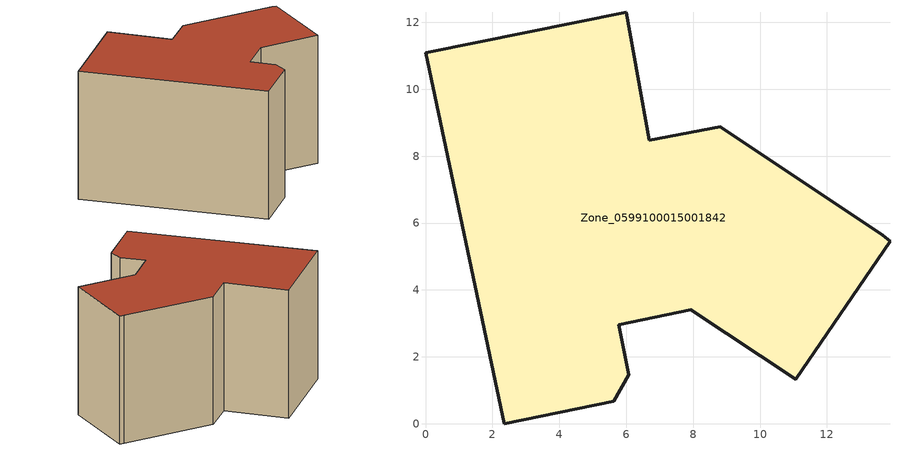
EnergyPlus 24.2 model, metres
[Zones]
Zone_0599100015001842
 floor ground (C_G): 5.77,2.96 6.08,1.47 5.63,0.68 2.35,0 0,11.1 6,12.3 6.7,8.48 8.81,8.88 13.66,5.64 13.88,5.45 11.06,1.33 7.93,3.41 z0.81
 wall outside (C_F): 13.66,5.64 8.81,8.88 6.7,8.48 6,12.3 0,11.1 2.35,0 5.63,0.68 6.08,1.47 5.77,2.96 7.93,3.41 11.06,1.33 13.88,5.45 13.66,5.64 z0.81:8.75
 roof outside (C_R): 11.06,1.33 13.88,5.45 13.66,5.64 8.81,8.88 6.7,8.48 6,12.3 0,11.1 2.35,0 5.63,0.68 6.08,1.47 5.77,2.96 7.93,3.41 z8.75
[BUILDING]
Pand.0599100015001842: North Axis=0; Terrain=City; Loads Convergence Tolerance Value=0.04; Temperature Convergence Tolerance Value=0.4; Solar Distribution=FullExterior; Maximum Number of Warmup Days=25; Minimum Number of Warmup Days=1
[Site:Location]
Rotterdam.The.Hague.AP_ZH_NLD Design_Conditions: Latitude=51.96; Longitude=4.45; Time Zone=1; Elevation=-4.5
[SITE:GROUNDTEMPERATURE:BUILDINGSURFACE]
18, 18, 18, 18, 18, 18, 18, 18, 18, 18, 18, 18
[MATERIAL] Thermal Absorptance=0.9; Solar Absorptance=0.7; Visible Absorptance=0.7
Name | Roughness | Thickness | Conductivity | Density | Specific Heat
G.TC.1975-1991 | MediumSmooth | 0.15 | 0.288461 | 540 | 1210
F.TC.1975-1991 | Rough | 0.3 | 0.230769 | 1920 | 840
R.TC.1975-1991 | MediumRough | 0.2 | 0.153846 | 1500 | 1000
[CONSTRUCTION]
C_G: G.TC.1975-1991
C_F: F.TC.1975-1991
C_R: R.TC.1975-1991
[ZONE]
Zone_0599100015001842: Type=1; Multiplier=1; Ceiling Height=Autocalculate; Volume=Autocalculate; Floor Area=autocalculate; Part of Total Floor Area=Yes
[ZONEINFILTRATION:DESIGNFLOWRATE]
Infil_Zone_0599100015001842: Zone or ZoneList or Space or SpaceList=Zone_0599100015001842; Schedule=AlwaysOn; Design Flow Rate Calculation Method=Flow/Area; Flow Rate per Floor Area=0.003; Constant Term Coefficient=1; Temperature Term Coefficient=0; Velocity Term Coefficient=0; Velocity Squared Term Coefficient=0
[HVACTEMPLATE:ZONE:IDEALLOADSAIRSYSTEM]
Zone_0599100015001842: Maximum Heating Supply Air Temperature=50; Minimum Cooling Supply Air Temperature=13; Maximum Heating Supply Air Humidity Ratio=0.0156; Minimum Cooling Supply Air Humidity Ratio=0.0077; Heating Limit=NoLimit; Cooling Limit=NoLimit; Dehumidification Control Type=ConstantSensibleHeatRatio; Cooling Sensible Heat Ratio=0.7; Dehumidification Setpoint=60; Humidification Control Type=None; Humidification Setpoint=30; Outdoor Air Method=None; Outdoor Air Flow Rate per Person=0.00944; Outdoor Air Flow Rate per Zone Floor Area=0; Outdoor Air Flow Rate per Zone=0; Demand Controlled Ventilation Type=None; Outdoor Air Economizer Type=NoEconomizer; Heat Recovery Type=None; Sensible Heat Recovery Effectiveness=0.7; Latent Heat Recovery Effectiveness=0.65
[ZONECONTROL:THERMOSTAT]
ThermostatControl_Zone_0599100015001842: Zone or ZoneList=Zone_0599100015001842; Control Type Schedule=DualSetpointControlType; Control 1=Thermostat_Zone_0599100015001842; Temperature Difference Between Cutout And Setpoint=0
[THERMOSTATSETPOINT:DUALSETPOINT]
Thermostat_Zone_0599100015001842: Heating Setpoint Temperature Schedule=HeatingSetpoint_Zone_0599100015001842; Cooling Setpoint Temperature Schedule=CoolingSetpoint_Zone_0599100015001842
[SCHEDULE:COMPACT]
HeatingSetpoint_Zone_0599100015001842: Through: 12/31, For: AllDays, Until: 24:00, 21
CoolingSetpoint_Zone_0599100015001842: Through: 12/31, For: AllDays, Until: 24:00, 24
DualSetpointControlType: Through: 12/31, For: AllDays, Until: 24:00, 4
AlwaysOn: Through: 12/31, For: AllDays, Until: 24:00, 1
